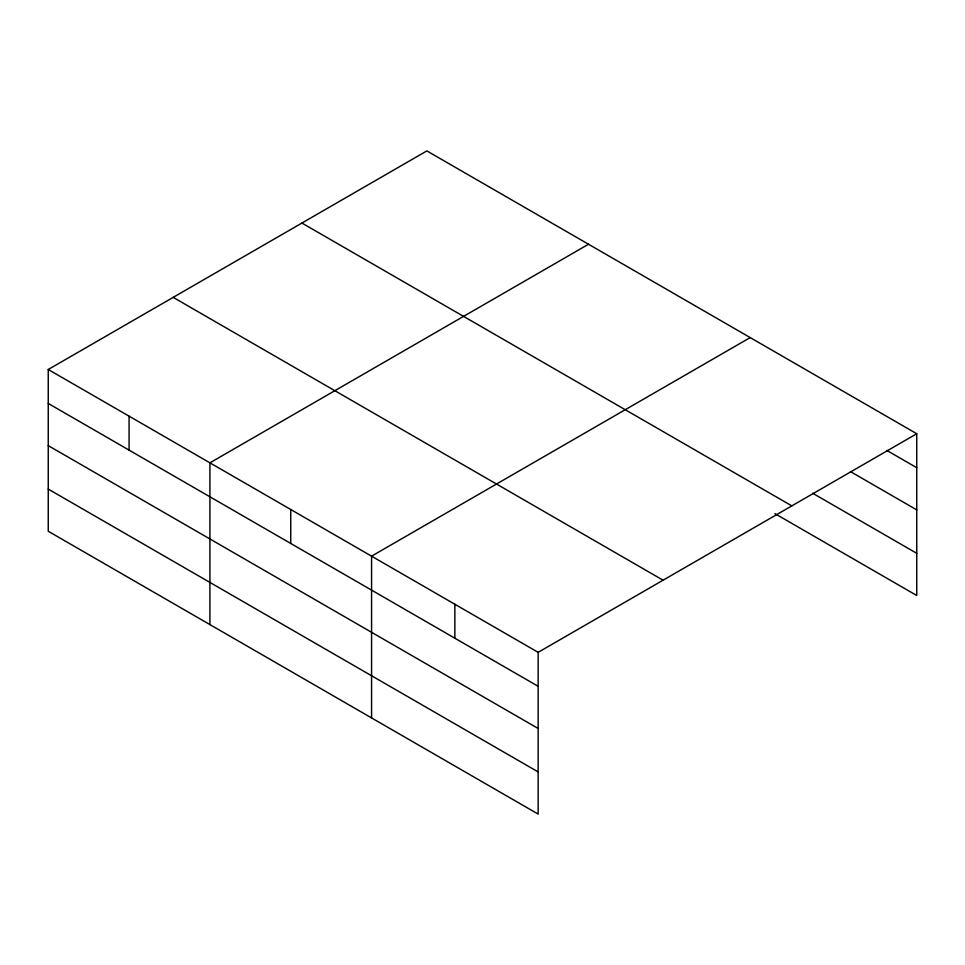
<?xml version="1.0" encoding="UTF-8"?>
<svg xmlns="http://www.w3.org/2000/svg" width="965" height="965" viewBox="0 0 965 965"><rect width="100%" height="100%" fill="white"/><g stroke="black" fill="none" stroke-linecap="round" stroke-linejoin="round"><path stroke-width="1.45" d="M48.25 369.498L538.144 652.34L538.144 814.086L48.25 531.257L48.25 369.498L426.856 150.914L916.75 433.743L916.75 595.502L774.907 513.609M588.517 244.242L209.912 462.838L209.912 624.584M750.191 337.581L371.573 556.166L371.573 717.924M538.144 652.34L916.75 433.743M886.823 450.426L916.75 467.711M850.382 471.559L916.75 509.882M812.651 493.224L916.75 553.331M301.912 223.048L791.807 505.877M173.193 297.365L663.088 580.206M48.25 403.454L538.144 686.296M48.25 445.625L538.144 728.466M48.25 489.086L538.144 771.916M454.865 604.247L454.865 638.215M290.742 509.508L290.742 543.464M129.081 416.168L129.081 450.124"/></g></svg>
